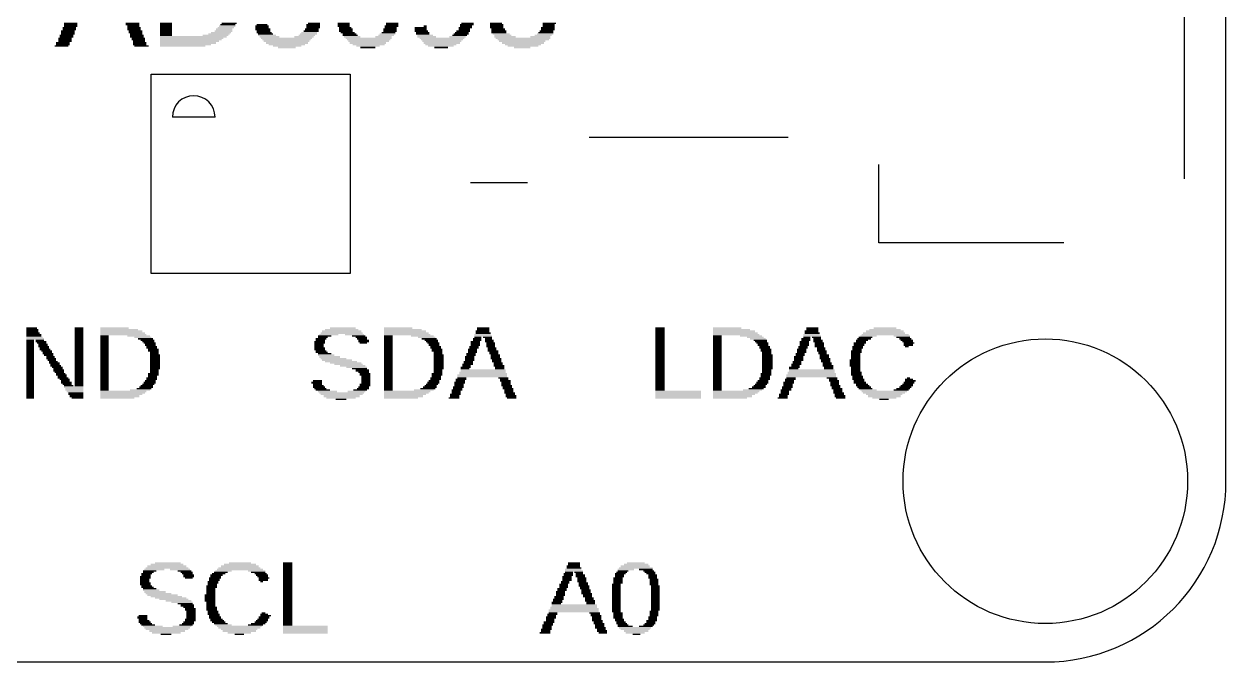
# Model space of a CAD drawing. Extents: x 0 to 25.4, y 0 to 17.8.
# Drawn here: x 8.5 to 25.4, y 0 to 8.96 of the extents above; entities that cross this region are included whole.
import ezdxf

# ---------------------------------------------------------------- set-up
doc = ezdxf.new("R2010")
doc.units = 0
for name, color, linetype in [('170', 40, 'CONTINUOUS'), ('20', 53, 'CONTINUOUS'), ('21', 53, 'CONTINUOUS')]:
    doc.layers.add(name, color=color, linetype=linetype)

# ---------------------------------------------------------------- blocks, each defined once
blk = doc.blocks.new('RECT')
blk.add_solid([(-0.5, -0.5), (0.5, -0.5), (-0.5, 0.5), (0.5, 0.5)])

msp = doc.modelspace()

# ---------------------------------------------------------------- linework, layer by layer
at = {"layer": '20'}
for p, q in [((25.4, 2.54), (25.4, 15.24)), ((2.54, 0), (22.86, 0))]:
    msp.add_line(p, q, dxfattribs=at)
msp.add_arc((22.86, 2.54), 2.54, 270, 0, dxfattribs=at)
at = {"layer": '21'}
for p, q in [((24.819, 6.79), (24.819, 10.99)), ((10.284, 5.458), (10.284, 8.258)), ((10.284, 8.258), (13.084, 8.258)), ((13.084, 8.258), (13.084, 5.458)), ((11.184, 7.658), (10.584, 7.658)), ((19.2435, 7.371), (16.4435, 7.371)), ((20.519, 5.89), (20.519, 6.99)), ((15.5765, 6.731), (14.7765, 6.731)), ((23.119, 5.89), (20.519, 5.89)), ((13.084, 5.458), (10.284, 5.458))]:
    msp.add_line(p, q, dxfattribs=at)
msp.add_circle((22.86, 2.54), 2, dxfattribs=at)
msp.add_arc((10.884, 7.658), 0.3, 0, 180, dxfattribs=at)

# ---------------------------------------------------------------- block references
at = {"layer": '170'}
for p, xscale, yscale in [((9.1545, 8.9745), 0.19, 0.02), ((9.1545, 8.9545), 0.19, 0.02), ((10.0245, 8.9745), 0.19, 0.02), ((10.0245, 8.9545), 0.19, 0.02), ((10.4945, 8.9745), 0.17, 0.02), ((10.4945, 8.9545), 0.17, 0.02), ((11.3645, 8.9545), 0.21, 0.02), ((11.3845, 8.9745), 0.21, 0.02), ((11.8445, 8.9545), 0.15, 0.02), ((12.5645, 8.9545), 0.19, 0.02), ((12.5745, 8.9745), 0.17, 0.02), ((12.9945, 8.9745), 0.17, 0.02), ((12.9945, 8.9545), 0.17, 0.02), ((13.6745, 8.9745), 0.17, 0.02), ((13.6745, 8.9545), 0.17, 0.02), ((14.7245, 8.9545), 0.19, 0.02), ((14.7345, 8.9745), 0.17, 0.02), ((15.1345, 8.9745), 0.17, 0.02), ((15.1445, 8.9545), 0.19, 0.02), ((15.8845, 8.9745), 0.19, 0.02), ((15.8745, 8.9545), 0.17, 0.02), ((9.0945, 8.8045), 0.19, 0.02), ((9.0945, 8.7845), 0.19, 0.02), ((9.1145, 8.8645), 0.19, 0.02), ((9.1145, 8.8445), 0.19, 0.02), ((9.1145, 8.8245), 0.19, 0.02), ((9.1345, 8.9145), 0.19, 0.02), ((9.1345, 8.8895), 0.19, 0.03), ((9.1545, 8.9345), 0.19, 0.02), ((10.0345, 8.9345), 0.17, 0.02), ((10.0445, 8.9145), 0.19, 0.02), ((10.0445, 8.8895), 0.19, 0.03), ((10.0645, 8.8645), 0.19, 0.02), ((10.0645, 8.8445), 0.19, 0.02), ((10.0745, 8.8245), 0.17, 0.02), ((10.0845, 8.8045), 0.19, 0.02), ((10.0845, 8.7845), 0.19, 0.02), ((10.4945, 8.9345), 0.17, 0.02), ((10.4945, 8.9145), 0.17, 0.02), ((10.4945, 8.8895), 0.17, 0.03), ((10.4945, 8.8645), 0.17, 0.02), ((10.4945, 8.8445), 0.17, 0.02), ((10.4945, 8.8245), 0.17, 0.02), ((10.4945, 8.8045), 0.17, 0.02), ((10.8795, 8.7845), 0.94, 0.02), ((11.1895, 8.8045), 0.36, 0.02), ((11.2395, 8.8245), 0.3, 0.02), ((11.2695, 8.8445), 0.28, 0.02), ((11.3045, 8.8645), 0.25, 0.02), ((11.3145, 8.8895), 0.23, 0.03), ((11.3345, 8.9145), 0.23, 0.02), ((11.3545, 8.9345), 0.23, 0.02), ((11.8445, 8.9345), 0.19, 0.02), ((11.8445, 8.9145), 0.19, 0.02), ((11.8545, 8.8895), 0.21, 0.03), ((11.8645, 8.8645), 0.19, 0.02), ((11.8745, 8.8445), 0.21, 0.02), ((11.8945, 8.8245), 0.21, 0.02), ((11.9145, 8.8045), 0.25, 0.02), ((11.9495, 8.7845), 0.28, 0.02), ((12.4345, 8.7845), 0.27, 0.02), ((12.4745, 8.8045), 0.23, 0.02), ((12.4995, 8.8245), 0.24, 0.02), ((12.5095, 8.8445), 0.22, 0.02), ((12.5345, 8.8645), 0.21, 0.02), ((12.5445, 8.8895), 0.19, 0.03), ((12.5645, 8.9345), 0.19, 0.02), ((12.5645, 8.9145), 0.19, 0.02), ((12.9945, 8.9345), 0.17, 0.02), ((13.0145, 8.9145), 0.17, 0.02), ((13.0245, 8.8895), 0.19, 0.03), ((13.0245, 8.8645), 0.19, 0.02), ((13.0495, 8.8445), 0.2, 0.02), ((13.0745, 8.8245), 0.19, 0.02), ((13.0845, 8.8045), 0.21, 0.02), ((13.1145, 8.7845), 0.23, 0.02), ((13.5545, 8.7845), 0.23, 0.02), ((13.5895, 8.8045), 0.22, 0.02), ((13.6095, 8.8245), 0.22, 0.02), ((13.6245, 8.8445), 0.19, 0.02), ((13.6445, 8.8895), 0.19, 0.03), ((13.6445, 8.8645), 0.19, 0.02), ((13.6645, 8.9345), 0.19, 0.02), ((13.6545, 8.9145), 0.17, 0.02), ((14.0745, 8.9145), 0.17, 0.02), ((14.0745, 8.8895), 0.17, 0.03), ((14.0845, 8.8645), 0.19, 0.02), ((14.1045, 8.8445), 0.19, 0.02), ((14.1045, 8.8245), 0.19, 0.02), ((14.1395, 8.8045), 0.22, 0.02), ((14.1595, 8.7845), 0.26, 0.02), ((14.1395, 8.9345), 0.04, 0.02), ((14.5945, 8.7845), 0.23, 0.02), ((14.6245, 8.8045), 0.21, 0.02), ((14.6445, 8.8245), 0.21, 0.02), ((14.6545, 8.8445), 0.19, 0.02), ((14.6745, 8.8645), 0.19, 0.02), ((14.7045, 8.9145), 0.19, 0.02), ((14.6895, 8.8895), 0.16, 0.03), ((14.7145, 8.9345), 0.17, 0.02), ((15.1445, 8.9345), 0.19, 0.02), ((15.1445, 8.9145), 0.19, 0.02), ((15.1645, 8.8895), 0.19, 0.03), ((15.1745, 8.8645), 0.21, 0.02), ((15.1745, 8.8445), 0.21, 0.02), ((15.2095, 8.8245), 0.24, 0.02), ((15.2295, 8.8045), 0.24, 0.02), ((15.2595, 8.7845), 0.3, 0.02), ((15.7595, 8.7845), 0.28, 0.02), ((15.7995, 8.8045), 0.24, 0.02), ((15.8245, 8.8245), 0.23, 0.02), ((15.8345, 8.8445), 0.21, 0.02), ((15.8445, 8.8645), 0.19, 0.02), ((15.8645, 8.9145), 0.19, 0.02), ((15.8645, 8.8895), 0.19, 0.03), ((15.8745, 8.9345), 0.17, 0.02), ((9.0245, 8.6545), 0.19, 0.02), ((9.0445, 8.6995), 0.19, 0.03), ((9.0445, 8.6745), 0.19, 0.02), ((9.0745, 8.7645), 0.19, 0.02), ((9.0745, 8.7445), 0.19, 0.02), ((9.0745, 8.7245), 0.19, 0.02), ((10.1045, 8.7645), 0.19, 0.02), ((10.1045, 8.7445), 0.19, 0.02), ((10.1145, 8.7245), 0.17, 0.02), ((10.1245, 8.6995), 0.19, 0.03), ((10.1245, 8.6745), 0.19, 0.02), ((10.1495, 8.6545), 0.2, 0.02), ((10.8545, 8.7645), 0.89, 0.02), ((10.8445, 8.7445), 0.87, 0.02), ((10.8245, 8.7245), 0.83, 0.02), ((10.8045, 8.6995), 0.79, 0.03), ((10.7695, 8.6745), 0.72, 0.02), ((10.7295, 8.6545), 0.64, 0.02), ((12.1895, 8.7645), 0.72, 0.02), ((12.1895, 8.7445), 0.68, 0.02), ((12.1895, 8.7245), 0.64, 0.02), ((12.1945, 8.6995), 0.59, 0.03), ((12.1945, 8.6745), 0.51, 0.02), ((12.1995, 8.6545), 0.4, 0.02), ((12.1945, 8.6345), 0.25, 0.02), ((13.3445, 8.7645), 0.65, 0.02), ((13.3445, 8.7445), 0.61, 0.02), ((13.3445, 8.7245), 0.57, 0.02), ((13.3345, 8.6995), 0.51, 0.03), ((13.3445, 8.6745), 0.45, 0.02), ((13.3345, 8.6545), 0.33, 0.02), ((13.3345, 8.6345), 0.21, 0.02), ((14.3745, 8.7645), 0.63, 0.02), ((14.3745, 8.7445), 0.59, 0.02), ((14.3745, 8.7245), 0.55, 0.02), ((14.3745, 8.6995), 0.51, 0.03), ((14.3595, 8.6745), 0.44, 0.02), ((14.3595, 8.6545), 0.36, 0.02), ((14.3645, 8.6345), 0.19, 0.02), ((15.5145, 8.7645), 0.77, 0.02), ((15.5195, 8.7445), 0.72, 0.02), ((15.5045, 8.7245), 0.65, 0.02), ((15.5145, 8.6995), 0.59, 0.03), ((15.5145, 8.6745), 0.51, 0.02), ((15.5145, 8.6545), 0.43, 0.02), ((15.5045, 8.6345), 0.23, 0.02), ((8.605, 4.691), 0.15, 0.02), ((8.615, 4.671), 0.17, 0.02), ((8.615, 4.646), 0.17, 0.03), ((8.625, 4.621), 0.19, 0.02), ((8.635, 4.601), 0.21, 0.02), ((8.635, 4.581), 0.21, 0.02), ((8.645, 4.561), 0.23, 0.02), ((9.27, 4.691), 0.12, 0.02), ((9.27, 4.671), 0.12, 0.02), ((9.27, 4.646), 0.12, 0.03), ((9.27, 4.621), 0.12, 0.02), ((9.27, 4.601), 0.12, 0.02), ((9.27, 4.581), 0.12, 0.02), ((9.27, 4.561), 0.12, 0.02), ((9.77, 4.691), 0.4, 0.02), ((9.835, 4.671), 0.53, 0.02), ((9.865, 4.646), 0.59, 0.03), ((9.885, 4.621), 0.63, 0.02), ((9.895, 4.601), 0.65, 0.02), ((9.63, 4.581), 0.12, 0.02), ((9.63, 4.561), 0.12, 0.02), ((10.11, 4.581), 0.32, 0.02), ((10.17, 4.561), 0.24, 0.02), ((12.725, 4.581), 0.19, 0.02), ((12.7, 4.561), 0.14, 0.02), ((12.785, 4.601), 0.27, 0.02), ((12.965, 4.621), 0.59, 0.02), ((12.965, 4.646), 0.55, 0.03), ((12.965, 4.671), 0.47, 0.02), ((12.98, 4.691), 0.36, 0.02), ((13.145, 4.601), 0.27, 0.02), ((13.205, 4.581), 0.19, 0.02), ((13.24, 4.561), 0.16, 0.02), ((13.76, 4.691), 0.4, 0.02), ((13.825, 4.671), 0.53, 0.02), ((13.855, 4.646), 0.59, 0.03), ((13.875, 4.621), 0.63, 0.02), ((13.885, 4.601), 0.65, 0.02), ((13.62, 4.581), 0.12, 0.02), ((13.62, 4.561), 0.12, 0.02), ((14.1, 4.581), 0.32, 0.02), ((14.16, 4.561), 0.24, 0.02), ((14.945, 4.601), 0.23, 0.02), ((14.955, 4.581), 0.25, 0.02), ((14.88, 4.561), 0.1, 0.02), ((14.945, 4.646), 0.19, 0.03), ((14.955, 4.621), 0.21, 0.02), ((14.955, 4.691), 0.17, 0.02), ((14.955, 4.671), 0.17, 0.02), ((15.015, 4.561), 0.13, 0.02), ((17.442, 4.691), 0.13, 0.02), ((17.442, 4.671), 0.13, 0.02), ((17.442, 4.646), 0.13, 0.03), ((17.442, 4.621), 0.13, 0.02), ((17.442, 4.601), 0.13, 0.02), ((17.442, 4.581), 0.13, 0.02), ((17.442, 4.561), 0.13, 0.02), ((18.387, 4.691), 0.4, 0.02), ((18.447, 4.671), 0.52, 0.02), ((18.482, 4.646), 0.59, 0.03), ((18.502, 4.621), 0.63, 0.02), ((18.512, 4.601), 0.65, 0.02), ((18.247, 4.581), 0.12, 0.02), ((18.247, 4.561), 0.12, 0.02), ((18.722, 4.581), 0.31, 0.02), ((18.782, 4.561), 0.23, 0.02), ((19.572, 4.601), 0.23, 0.02), ((19.582, 4.581), 0.25, 0.02), ((19.507, 4.561), 0.1, 0.02), ((19.572, 4.646), 0.19, 0.03), ((19.582, 4.621), 0.21, 0.02), ((19.582, 4.691), 0.17, 0.02), ((19.582, 4.671), 0.17, 0.02), ((19.642, 4.561), 0.13, 0.02), ((20.332, 4.561), 0.19, 0.02), ((20.372, 4.581), 0.23, 0.02), ((20.607, 4.601), 0.66, 0.02), ((20.592, 4.621), 0.59, 0.02), ((20.602, 4.646), 0.53, 0.03), ((20.607, 4.671), 0.44, 0.02), ((20.607, 4.691), 0.32, 0.02), ((20.842, 4.581), 0.23, 0.02), ((20.862, 4.561), 0.19, 0.02), ((8.655, 4.541), 0.25, 0.02), ((8.585, 4.521), 0.11, 0.02), ((8.585, 4.501), 0.11, 0.02), ((8.585, 4.481), 0.11, 0.02), ((8.585, 4.456), 0.11, 0.03), ((8.585, 4.431), 0.11, 0.02), ((8.585, 4.411), 0.11, 0.02), ((8.585, 4.391), 0.11, 0.02), ((8.72, 4.521), 0.12, 0.02), ((8.735, 4.501), 0.15, 0.02), ((8.745, 4.481), 0.13, 0.02), ((8.765, 4.456), 0.13, 0.03), ((8.775, 4.431), 0.15, 0.02), ((8.785, 4.411), 0.13, 0.02), ((8.795, 4.391), 0.15, 0.02), ((9.27, 4.541), 0.12, 0.02), ((9.27, 4.521), 0.12, 0.02), ((9.27, 4.501), 0.12, 0.02), ((9.27, 4.481), 0.12, 0.02), ((9.27, 4.456), 0.12, 0.03), ((9.27, 4.431), 0.12, 0.02), ((9.27, 4.411), 0.12, 0.02), ((9.27, 4.391), 0.12, 0.02), ((9.63, 4.541), 0.12, 0.02), ((9.63, 4.521), 0.12, 0.02), ((9.63, 4.501), 0.12, 0.02), ((9.63, 4.481), 0.12, 0.02), ((9.63, 4.456), 0.12, 0.03), ((9.63, 4.431), 0.12, 0.02), ((9.63, 4.411), 0.12, 0.02), ((9.63, 4.391), 0.12, 0.02), ((10.205, 4.541), 0.21, 0.02), ((10.235, 4.521), 0.19, 0.02), ((10.245, 4.501), 0.17, 0.02), ((10.265, 4.481), 0.17, 0.02), ((10.275, 4.456), 0.15, 0.03), ((10.295, 4.431), 0.15, 0.02), ((10.295, 4.411), 0.15, 0.02), ((10.315, 4.391), 0.15, 0.02), ((12.655, 4.501), 0.15, 0.02), ((12.655, 4.481), 0.15, 0.02), ((12.645, 4.456), 0.13, 0.03), ((12.645, 4.431), 0.13, 0.02), ((12.655, 4.411), 0.15, 0.02), ((12.655, 4.391), 0.15, 0.02), ((12.675, 4.541), 0.15, 0.02), ((12.665, 4.521), 0.13, 0.02), ((13.25, 4.541), 0.14, 0.02), ((13.275, 4.521), 0.15, 0.02), ((13.275, 4.501), 0.15, 0.02), ((13.27, 4.481), 0.1, 0.02), ((13.62, 4.541), 0.12, 0.02), ((13.62, 4.521), 0.12, 0.02), ((13.62, 4.501), 0.12, 0.02), ((13.62, 4.481), 0.12, 0.02), ((13.62, 4.456), 0.12, 0.03), ((13.62, 4.431), 0.12, 0.02), ((13.62, 4.411), 0.12, 0.02), ((13.62, 4.391), 0.12, 0.02), ((14.195, 4.541), 0.21, 0.02), ((14.225, 4.521), 0.19, 0.02), ((14.235, 4.501), 0.17, 0.02), ((14.255, 4.481), 0.17, 0.02), ((14.265, 4.456), 0.15, 0.03), ((14.285, 4.431), 0.15, 0.02), ((14.285, 4.411), 0.15, 0.02), ((14.305, 4.391), 0.15, 0.02), ((14.805, 4.391), 0.13, 0.02), ((14.825, 4.431), 0.13, 0.02), ((14.825, 4.411), 0.13, 0.02), ((14.845, 4.501), 0.13, 0.02), ((14.845, 4.481), 0.13, 0.02), ((14.845, 4.456), 0.13, 0.03), ((14.87, 4.541), 0.12, 0.02), ((14.87, 4.521), 0.12, 0.02), ((15.03, 4.541), 0.1, 0.02), ((15.04, 4.521), 0.12, 0.02), ((15.04, 4.501), 0.12, 0.02), ((15.06, 4.481), 0.12, 0.02), ((15.06, 4.456), 0.12, 0.03), ((15.06, 4.431), 0.12, 0.02), ((15.08, 4.411), 0.12, 0.02), ((15.08, 4.391), 0.12, 0.02), ((17.442, 4.541), 0.13, 0.02), ((17.442, 4.521), 0.13, 0.02), ((17.442, 4.501), 0.13, 0.02), ((17.442, 4.481), 0.13, 0.02), ((17.442, 4.456), 0.13, 0.03), ((17.442, 4.431), 0.13, 0.02), ((17.442, 4.411), 0.13, 0.02), ((17.442, 4.391), 0.13, 0.02), ((18.247, 4.541), 0.12, 0.02), ((18.247, 4.521), 0.12, 0.02), ((18.247, 4.501), 0.12, 0.02), ((18.247, 4.481), 0.12, 0.02), ((18.247, 4.456), 0.12, 0.03), ((18.247, 4.431), 0.12, 0.02), ((18.247, 4.411), 0.12, 0.02), ((18.247, 4.391), 0.12, 0.02), ((18.817, 4.541), 0.22, 0.02), ((18.852, 4.521), 0.19, 0.02), ((18.862, 4.501), 0.17, 0.02), ((18.882, 4.481), 0.17, 0.02), ((18.892, 4.456), 0.15, 0.03), ((18.912, 4.431), 0.15, 0.02), ((18.912, 4.411), 0.15, 0.02), ((18.932, 4.391), 0.15, 0.02), ((19.432, 4.391), 0.13, 0.02), ((19.452, 4.431), 0.13, 0.02), ((19.452, 4.411), 0.13, 0.02), ((19.472, 4.501), 0.13, 0.02), ((19.472, 4.481), 0.13, 0.02), ((19.472, 4.456), 0.13, 0.03), ((19.492, 4.541), 0.13, 0.02), ((19.492, 4.521), 0.13, 0.02), ((19.652, 4.541), 0.11, 0.02), ((19.662, 4.521), 0.13, 0.02), ((19.662, 4.501), 0.13, 0.02), ((19.682, 4.481), 0.13, 0.02), ((19.682, 4.456), 0.13, 0.03), ((19.682, 4.431), 0.13, 0.02), ((19.707, 4.411), 0.12, 0.02), ((19.707, 4.391), 0.12, 0.02), ((20.222, 4.431), 0.15, 0.02), ((20.222, 4.411), 0.15, 0.02), ((20.212, 4.391), 0.13, 0.02), ((20.252, 4.481), 0.17, 0.02), ((20.242, 4.456), 0.15, 0.03), ((20.282, 4.521), 0.17, 0.02), ((20.267, 4.501), 0.14, 0.02), ((20.312, 4.541), 0.19, 0.02), ((20.892, 4.541), 0.17, 0.02), ((20.912, 4.521), 0.17, 0.02), ((20.922, 4.501), 0.15, 0.02), ((20.942, 4.481), 0.15, 0.02), ((20.932, 4.456), 0.13, 0.03), ((20.912, 4.431), 0.05, 0.02), ((8.585, 4.371), 0.11, 0.02), ((8.585, 4.351), 0.11, 0.02), ((8.585, 4.331), 0.11, 0.02), ((8.585, 4.311), 0.11, 0.02), ((8.585, 4.286), 0.11, 0.03), ((8.585, 4.261), 0.11, 0.02), ((8.585, 4.241), 0.11, 0.02), ((8.585, 4.221), 0.11, 0.02), ((8.815, 4.371), 0.15, 0.02), ((8.825, 4.351), 0.13, 0.02), ((8.835, 4.331), 0.15, 0.02), ((8.845, 4.311), 0.13, 0.02), ((8.87, 4.286), 0.12, 0.03), ((8.88, 4.261), 0.14, 0.02), ((8.89, 4.241), 0.12, 0.02), ((8.91, 4.221), 0.12, 0.02), ((9.27, 4.371), 0.12, 0.02), ((9.27, 4.351), 0.12, 0.02), ((9.27, 4.331), 0.12, 0.02), ((9.27, 4.311), 0.12, 0.02), ((9.27, 4.286), 0.12, 0.03), ((9.27, 4.261), 0.12, 0.02), ((9.27, 4.241), 0.12, 0.02), ((9.27, 4.221), 0.12, 0.02), ((9.63, 4.371), 0.12, 0.02), ((9.63, 4.351), 0.12, 0.02), ((9.63, 4.331), 0.12, 0.02), ((9.63, 4.311), 0.12, 0.02), ((9.63, 4.286), 0.12, 0.03), ((9.63, 4.261), 0.12, 0.02), ((9.63, 4.241), 0.12, 0.02), ((9.63, 4.221), 0.12, 0.02), ((10.315, 4.371), 0.15, 0.02), ((10.33, 4.351), 0.12, 0.02), ((10.33, 4.331), 0.12, 0.02), ((10.34, 4.311), 0.14, 0.02), ((10.34, 4.286), 0.14, 0.03), ((10.34, 4.261), 0.14, 0.02), ((10.34, 4.241), 0.14, 0.02), ((10.34, 4.221), 0.14, 0.02), ((12.675, 4.371), 0.15, 0.02), ((12.685, 4.351), 0.17, 0.02), ((12.725, 4.331), 0.19, 0.02), ((12.745, 4.311), 0.23, 0.02), ((12.795, 4.286), 0.29, 0.03), ((12.85, 4.261), 0.36, 0.02), ((12.9, 4.241), 0.42, 0.02), ((12.955, 4.221), 0.45, 0.02), ((13.62, 4.371), 0.12, 0.02), ((13.62, 4.351), 0.12, 0.02), ((13.62, 4.331), 0.12, 0.02), ((13.62, 4.311), 0.12, 0.02), ((13.62, 4.286), 0.12, 0.03), ((13.62, 4.261), 0.12, 0.02), ((13.62, 4.241), 0.12, 0.02), ((13.62, 4.221), 0.12, 0.02), ((14.305, 4.371), 0.15, 0.02), ((14.32, 4.351), 0.12, 0.02), ((14.32, 4.331), 0.12, 0.02), ((14.33, 4.311), 0.14, 0.02), ((14.33, 4.286), 0.14, 0.03), ((14.33, 4.261), 0.14, 0.02), ((14.33, 4.241), 0.14, 0.02), ((14.33, 4.221), 0.14, 0.02), ((14.745, 4.221), 0.13, 0.02), ((14.765, 4.286), 0.13, 0.03), ((14.765, 4.261), 0.13, 0.02), ((14.765, 4.241), 0.13, 0.02), ((14.785, 4.331), 0.13, 0.02), ((14.785, 4.311), 0.13, 0.02), ((14.805, 4.371), 0.13, 0.02), ((14.805, 4.351), 0.13, 0.02), ((15.095, 4.371), 0.15, 0.02), ((15.105, 4.351), 0.13, 0.02), ((15.105, 4.331), 0.13, 0.02), ((15.125, 4.311), 0.13, 0.02), ((15.125, 4.286), 0.13, 0.03), ((15.135, 4.261), 0.15, 0.02), ((15.145, 4.241), 0.13, 0.02), ((15.145, 4.221), 0.13, 0.02), ((17.442, 4.371), 0.13, 0.02), ((17.442, 4.351), 0.13, 0.02), ((17.442, 4.331), 0.13, 0.02), ((17.442, 4.311), 0.13, 0.02), ((17.442, 4.286), 0.13, 0.03), ((17.442, 4.261), 0.13, 0.02), ((17.442, 4.241), 0.13, 0.02), ((17.442, 4.221), 0.13, 0.02), ((18.247, 4.371), 0.12, 0.02), ((18.247, 4.351), 0.12, 0.02), ((18.247, 4.331), 0.12, 0.02), ((18.247, 4.311), 0.12, 0.02), ((18.247, 4.286), 0.12, 0.03), ((18.247, 4.261), 0.12, 0.02), ((18.247, 4.241), 0.12, 0.02), ((18.247, 4.221), 0.12, 0.02), ((18.932, 4.371), 0.15, 0.02), ((18.942, 4.351), 0.13, 0.02), ((18.942, 4.331), 0.13, 0.02), ((18.952, 4.311), 0.15, 0.02), ((18.952, 4.286), 0.15, 0.03), ((18.952, 4.261), 0.15, 0.02), ((18.952, 4.241), 0.15, 0.02), ((18.952, 4.221), 0.15, 0.02), ((19.367, 4.221), 0.12, 0.02), ((19.392, 4.286), 0.13, 0.03), ((19.392, 4.261), 0.13, 0.02), ((19.392, 4.241), 0.13, 0.02), ((19.412, 4.331), 0.13, 0.02), ((19.412, 4.311), 0.13, 0.02), ((19.432, 4.371), 0.13, 0.02), ((19.432, 4.351), 0.13, 0.02), ((19.717, 4.371), 0.14, 0.02), ((19.727, 4.351), 0.12, 0.02), ((19.727, 4.331), 0.12, 0.02), ((19.752, 4.311), 0.13, 0.02), ((19.752, 4.286), 0.13, 0.03), ((19.762, 4.261), 0.15, 0.02), ((19.772, 4.241), 0.13, 0.02), ((19.772, 4.221), 0.13, 0.02), ((20.182, 4.241), 0.15, 0.02), ((20.182, 4.221), 0.15, 0.02), ((20.202, 4.371), 0.15, 0.02), ((20.202, 4.351), 0.15, 0.02), ((20.192, 4.331), 0.13, 0.02), ((20.192, 4.311), 0.13, 0.02), ((20.192, 4.286), 0.13, 0.03), ((20.192, 4.261), 0.13, 0.02), ((8.585, 4.201), 0.11, 0.02), ((8.585, 4.181), 0.11, 0.02), ((8.585, 4.161), 0.11, 0.02), ((8.585, 4.141), 0.11, 0.02), ((8.585, 4.121), 0.11, 0.02), ((8.585, 4.096), 0.11, 0.03), ((8.585, 4.071), 0.11, 0.02), ((8.585, 4.051), 0.11, 0.02), ((8.925, 4.201), 0.15, 0.02), ((8.935, 4.181), 0.13, 0.02), ((8.945, 4.161), 0.15, 0.02), ((8.965, 4.141), 0.15, 0.02), ((8.975, 4.121), 0.13, 0.02), ((8.985, 4.096), 0.15, 0.03), ((8.995, 4.071), 0.13, 0.02), ((9.015, 4.051), 0.13, 0.02), ((9.27, 4.201), 0.12, 0.02), ((9.27, 4.181), 0.12, 0.02), ((9.27, 4.161), 0.12, 0.02), ((9.27, 4.141), 0.12, 0.02), ((9.27, 4.121), 0.12, 0.02), ((9.27, 4.096), 0.12, 0.03), ((9.27, 4.071), 0.12, 0.02), ((9.27, 4.051), 0.12, 0.02), ((9.63, 4.201), 0.12, 0.02), ((9.63, 4.181), 0.12, 0.02), ((9.63, 4.161), 0.12, 0.02), ((9.63, 4.141), 0.12, 0.02), ((9.63, 4.121), 0.12, 0.02), ((9.63, 4.096), 0.12, 0.03), ((9.63, 4.071), 0.12, 0.02), ((9.63, 4.051), 0.12, 0.02), ((10.315, 4.051), 0.15, 0.02), ((10.34, 4.201), 0.14, 0.02), ((10.34, 4.181), 0.14, 0.02), ((10.34, 4.161), 0.14, 0.02), ((10.34, 4.141), 0.14, 0.02), ((10.34, 4.121), 0.14, 0.02), ((10.33, 4.096), 0.12, 0.03), ((10.33, 4.071), 0.12, 0.02), ((13.02, 4.201), 0.44, 0.02), ((13.06, 4.181), 0.4, 0.02), ((13.12, 4.161), 0.36, 0.02), ((13.175, 4.141), 0.29, 0.02), ((13.215, 4.121), 0.21, 0.02), ((13.255, 4.096), 0.19, 0.03), ((13.275, 4.071), 0.15, 0.02), ((13.295, 4.051), 0.15, 0.02), ((13.62, 4.201), 0.12, 0.02), ((13.62, 4.181), 0.12, 0.02), ((13.62, 4.161), 0.12, 0.02), ((13.62, 4.141), 0.12, 0.02), ((13.62, 4.121), 0.12, 0.02), ((13.62, 4.096), 0.12, 0.03), ((13.62, 4.071), 0.12, 0.02), ((13.62, 4.051), 0.12, 0.02), ((14.305, 4.051), 0.15, 0.02), ((14.33, 4.201), 0.14, 0.02), ((14.33, 4.181), 0.14, 0.02), ((14.33, 4.161), 0.14, 0.02), ((14.33, 4.141), 0.14, 0.02), ((14.33, 4.121), 0.14, 0.02), ((14.32, 4.096), 0.12, 0.03), ((14.32, 4.071), 0.12, 0.02), ((14.945, 4.071), 0.65, 0.02), ((14.955, 4.051), 0.67, 0.02), ((14.71, 4.141), 0.14, 0.02), ((14.7, 4.121), 0.12, 0.02), ((14.955, 4.096), 0.63, 0.03), ((14.735, 4.181), 0.15, 0.02), ((14.72, 4.161), 0.12, 0.02), ((14.745, 4.201), 0.13, 0.02), ((15.165, 4.201), 0.13, 0.02), ((15.165, 4.181), 0.13, 0.02), ((15.175, 4.161), 0.15, 0.02), ((15.185, 4.141), 0.13, 0.02), ((15.185, 4.121), 0.13, 0.02), ((17.442, 4.201), 0.13, 0.02), ((17.442, 4.181), 0.13, 0.02), ((17.442, 4.161), 0.13, 0.02), ((17.442, 4.141), 0.13, 0.02), ((17.442, 4.121), 0.13, 0.02), ((17.442, 4.096), 0.13, 0.03), ((17.442, 4.071), 0.13, 0.02), ((17.442, 4.051), 0.13, 0.02), ((18.247, 4.201), 0.12, 0.02), ((18.247, 4.181), 0.12, 0.02), ((18.247, 4.161), 0.12, 0.02), ((18.247, 4.141), 0.12, 0.02), ((18.247, 4.121), 0.12, 0.02), ((18.247, 4.096), 0.12, 0.03), ((18.247, 4.071), 0.12, 0.02), ((18.247, 4.051), 0.12, 0.02), ((18.932, 4.051), 0.15, 0.02), ((18.952, 4.201), 0.15, 0.02), ((18.952, 4.181), 0.15, 0.02), ((18.952, 4.161), 0.15, 0.02), ((18.952, 4.141), 0.15, 0.02), ((18.952, 4.121), 0.15, 0.02), ((18.942, 4.096), 0.13, 0.03), ((18.942, 4.071), 0.13, 0.02), ((19.567, 4.071), 0.66, 0.02), ((19.577, 4.051), 0.68, 0.02), ((19.332, 4.141), 0.15, 0.02), ((19.322, 4.121), 0.13, 0.02), ((19.577, 4.096), 0.64, 0.03), ((19.357, 4.181), 0.14, 0.02), ((19.347, 4.161), 0.12, 0.02), ((19.367, 4.201), 0.12, 0.02), ((19.792, 4.201), 0.13, 0.02), ((19.792, 4.181), 0.13, 0.02), ((19.802, 4.161), 0.15, 0.02), ((19.812, 4.141), 0.13, 0.02), ((19.812, 4.121), 0.13, 0.02), ((20.182, 4.201), 0.15, 0.02), ((20.182, 4.181), 0.15, 0.02), ((20.182, 4.161), 0.15, 0.02), ((20.192, 4.141), 0.13, 0.02), ((20.192, 4.121), 0.13, 0.02), ((20.192, 4.096), 0.13, 0.03), ((20.202, 4.071), 0.15, 0.02), ((20.202, 4.051), 0.15, 0.02), ((8.585, 4.031), 0.11, 0.02), ((8.585, 4.011), 0.11, 0.02), ((8.585, 3.991), 0.11, 0.02), ((8.585, 3.971), 0.11, 0.02), ((8.585, 3.951), 0.11, 0.02), ((8.585, 3.926), 0.11, 0.03), ((8.585, 3.901), 0.11, 0.02), ((8.585, 3.881), 0.11, 0.02), ((9.025, 4.031), 0.15, 0.02), ((9.035, 4.011), 0.13, 0.02), ((9.045, 3.991), 0.15, 0.02), ((9.07, 3.971), 0.14, 0.02), ((9.08, 3.951), 0.12, 0.02), ((9.095, 3.926), 0.15, 0.03), ((9.105, 3.901), 0.13, 0.02), ((9.125, 3.881), 0.13, 0.02), ((9.27, 4.031), 0.12, 0.02), ((9.27, 4.011), 0.12, 0.02), ((9.27, 3.991), 0.12, 0.02), ((9.27, 3.971), 0.12, 0.02), ((9.27, 3.951), 0.12, 0.02), ((9.27, 3.926), 0.12, 0.03), ((9.27, 3.901), 0.12, 0.02), ((9.27, 3.881), 0.12, 0.02), ((9.63, 4.031), 0.12, 0.02), ((9.63, 4.011), 0.12, 0.02), ((9.63, 3.991), 0.12, 0.02), ((9.63, 3.971), 0.12, 0.02), ((9.63, 3.951), 0.12, 0.02), ((9.63, 3.926), 0.12, 0.03), ((9.63, 3.901), 0.12, 0.02), ((9.63, 3.881), 0.12, 0.02), ((10.225, 3.881), 0.17, 0.02), ((10.245, 3.901), 0.17, 0.02), ((10.265, 3.926), 0.17, 0.03), ((10.275, 3.951), 0.15, 0.02), ((10.295, 3.991), 0.15, 0.02), ((10.295, 3.971), 0.15, 0.02), ((10.315, 4.031), 0.15, 0.02), ((10.305, 4.011), 0.13, 0.02), ((12.615, 3.926), 0.15, 0.03), ((12.625, 3.951), 0.13, 0.02), ((12.625, 3.901), 0.13, 0.02), ((12.635, 3.881), 0.15, 0.02), ((13.295, 4.031), 0.15, 0.02), ((13.295, 3.901), 0.15, 0.02), ((13.295, 3.881), 0.15, 0.02), ((13.305, 4.011), 0.13, 0.02), ((13.305, 3.991), 0.13, 0.02), ((13.305, 3.971), 0.13, 0.02), ((13.305, 3.951), 0.13, 0.02), ((13.305, 3.926), 0.13, 0.03), ((13.62, 4.031), 0.12, 0.02), ((13.62, 4.011), 0.12, 0.02), ((13.62, 3.991), 0.12, 0.02), ((13.62, 3.971), 0.12, 0.02), ((13.62, 3.951), 0.12, 0.02), ((13.62, 3.926), 0.12, 0.03), ((13.62, 3.901), 0.12, 0.02), ((13.62, 3.881), 0.12, 0.02), ((14.215, 3.881), 0.17, 0.02), ((14.235, 3.901), 0.17, 0.02), ((14.255, 3.926), 0.17, 0.03), ((14.265, 3.951), 0.15, 0.02), ((14.285, 3.991), 0.15, 0.02), ((14.285, 3.971), 0.15, 0.02), ((14.305, 4.031), 0.15, 0.02), ((14.295, 4.011), 0.13, 0.02), ((14.625, 3.926), 0.15, 0.03), ((14.615, 3.901), 0.13, 0.02), ((14.615, 3.881), 0.13, 0.02), ((14.645, 3.971), 0.15, 0.02), ((14.635, 3.951), 0.13, 0.02), ((14.94, 4.031), 0.7, 0.02), ((14.94, 4.011), 0.7, 0.02), ((14.655, 3.991), 0.13, 0.02), ((15.24, 3.991), 0.14, 0.02), ((15.25, 3.971), 0.12, 0.02), ((15.265, 3.951), 0.15, 0.02), ((15.275, 3.926), 0.13, 0.03), ((15.275, 3.901), 0.13, 0.02), ((15.285, 3.881), 0.15, 0.02), ((17.442, 4.031), 0.13, 0.02), ((17.442, 4.011), 0.13, 0.02), ((17.442, 3.991), 0.13, 0.02), ((17.442, 3.971), 0.13, 0.02), ((17.442, 3.951), 0.13, 0.02), ((17.442, 3.926), 0.13, 0.03), ((17.442, 3.901), 0.13, 0.02), ((17.442, 3.881), 0.13, 0.02), ((18.247, 4.031), 0.12, 0.02), ((18.247, 4.011), 0.12, 0.02), ((18.247, 3.991), 0.12, 0.02), ((18.247, 3.971), 0.12, 0.02), ((18.247, 3.951), 0.12, 0.02), ((18.247, 3.926), 0.12, 0.03), ((18.247, 3.901), 0.12, 0.02), ((18.247, 3.881), 0.12, 0.02), ((18.842, 3.881), 0.17, 0.02), ((18.862, 3.901), 0.17, 0.02), ((18.882, 3.926), 0.17, 0.03), ((18.892, 3.951), 0.15, 0.02), ((18.912, 3.991), 0.15, 0.02), ((18.912, 3.971), 0.15, 0.02), ((18.932, 4.031), 0.15, 0.02), ((18.922, 4.011), 0.13, 0.02), ((19.252, 3.926), 0.15, 0.03), ((19.242, 3.901), 0.13, 0.02), ((19.242, 3.881), 0.13, 0.02), ((19.272, 3.971), 0.15, 0.02), ((19.262, 3.951), 0.13, 0.02), ((19.567, 4.031), 0.7, 0.02), ((19.567, 4.011), 0.7, 0.02), ((19.282, 3.991), 0.13, 0.02), ((19.862, 3.991), 0.15, 0.02), ((19.877, 3.971), 0.12, 0.02), ((19.887, 3.951), 0.14, 0.02), ((19.897, 3.926), 0.12, 0.03), ((19.897, 3.901), 0.12, 0.02), ((19.907, 3.881), 0.14, 0.02), ((20.202, 4.031), 0.15, 0.02), ((20.222, 4.011), 0.15, 0.02), ((20.222, 3.991), 0.15, 0.02), ((20.232, 3.971), 0.17, 0.02), ((20.242, 3.951), 0.15, 0.02), ((20.252, 3.926), 0.17, 0.03), ((20.282, 3.901), 0.17, 0.02), ((20.292, 3.881), 0.19, 0.02), ((20.912, 3.881), 0.17, 0.02), ((20.922, 3.901), 0.15, 0.02), ((20.942, 3.926), 0.15, 0.03), ((20.942, 3.971), 0.11, 0.02), ((20.962, 3.951), 0.15, 0.02), ((20.937, 3.991), 0.04, 0.02), ((8.585, 3.861), 0.11, 0.02), ((8.585, 3.841), 0.11, 0.02), ((8.585, 3.821), 0.11, 0.02), ((8.585, 3.801), 0.11, 0.02), ((8.585, 3.781), 0.11, 0.02), ((8.585, 3.761), 0.11, 0.02), ((8.585, 3.736), 0.11, 0.03), ((8.585, 3.711), 0.11, 0.02), ((9.195, 3.861), 0.27, 0.02), ((9.205, 3.841), 0.25, 0.02), ((9.205, 3.821), 0.25, 0.02), ((9.215, 3.801), 0.23, 0.02), ((9.225, 3.781), 0.21, 0.02), ((9.225, 3.761), 0.21, 0.02), ((9.235, 3.736), 0.19, 0.03), ((9.25, 3.711), 0.16, 0.02), ((9.63, 3.861), 0.12, 0.02), ((9.63, 3.841), 0.12, 0.02), ((9.63, 3.821), 0.12, 0.02), ((9.895, 3.801), 0.65, 0.02), ((9.885, 3.781), 0.63, 0.02), ((9.865, 3.761), 0.59, 0.02), ((9.845, 3.736), 0.55, 0.03), ((9.81, 3.711), 0.48, 0.02), ((10.13, 3.821), 0.28, 0.02), ((10.185, 3.841), 0.21, 0.02), ((10.215, 3.861), 0.19, 0.02), ((12.645, 3.861), 0.17, 0.02), ((12.665, 3.841), 0.17, 0.02), ((12.7, 3.821), 0.2, 0.02), ((12.765, 3.801), 0.27, 0.02), ((12.965, 3.781), 0.63, 0.02), ((12.965, 3.761), 0.59, 0.02), ((12.965, 3.736), 0.51, 0.03), ((12.955, 3.711), 0.41, 0.02), ((13.175, 3.801), 0.25, 0.02), ((13.225, 3.821), 0.19, 0.02), ((13.265, 3.841), 0.17, 0.02), ((13.275, 3.861), 0.15, 0.02), ((13.62, 3.861), 0.12, 0.02), ((13.62, 3.841), 0.12, 0.02), ((13.62, 3.821), 0.12, 0.02), ((13.885, 3.801), 0.65, 0.02), ((13.875, 3.781), 0.63, 0.02), ((13.855, 3.761), 0.59, 0.02), ((13.835, 3.736), 0.55, 0.03), ((13.8, 3.711), 0.48, 0.02), ((14.12, 3.821), 0.28, 0.02), ((14.175, 3.841), 0.21, 0.02), ((14.205, 3.861), 0.19, 0.02), ((14.545, 3.711), 0.15, 0.02), ((14.565, 3.761), 0.15, 0.02), ((14.555, 3.736), 0.13, 0.03), ((14.585, 3.821), 0.15, 0.02), ((14.575, 3.801), 0.13, 0.02), ((14.575, 3.781), 0.13, 0.02), ((14.605, 3.861), 0.15, 0.02), ((14.595, 3.841), 0.13, 0.02), ((15.295, 3.861), 0.13, 0.02), ((15.305, 3.841), 0.15, 0.02), ((15.315, 3.821), 0.13, 0.02), ((15.315, 3.801), 0.13, 0.02), ((15.325, 3.781), 0.15, 0.02), ((15.335, 3.761), 0.13, 0.02), ((15.345, 3.736), 0.15, 0.03), ((15.355, 3.711), 0.13, 0.02), ((17.442, 3.861), 0.13, 0.02), ((17.442, 3.841), 0.13, 0.02), ((17.442, 3.821), 0.13, 0.02), ((17.697, 3.801), 0.64, 0.02), ((17.697, 3.781), 0.64, 0.02), ((17.697, 3.761), 0.64, 0.02), ((17.697, 3.736), 0.64, 0.03), ((17.697, 3.711), 0.64, 0.02), ((18.247, 3.861), 0.12, 0.02), ((18.247, 3.841), 0.12, 0.02), ((18.247, 3.821), 0.12, 0.02), ((18.512, 3.801), 0.65, 0.02), ((18.502, 3.781), 0.63, 0.02), ((18.482, 3.761), 0.59, 0.02), ((18.462, 3.736), 0.55, 0.03), ((18.427, 3.711), 0.48, 0.02), ((18.742, 3.821), 0.27, 0.02), ((18.792, 3.841), 0.21, 0.02), ((18.832, 3.861), 0.19, 0.02), ((19.167, 3.711), 0.14, 0.02), ((19.187, 3.761), 0.14, 0.02), ((19.177, 3.736), 0.12, 0.03), ((19.212, 3.821), 0.15, 0.02), ((19.197, 3.801), 0.12, 0.02), ((19.197, 3.781), 0.12, 0.02), ((19.232, 3.861), 0.15, 0.02), ((19.222, 3.841), 0.13, 0.02), ((19.917, 3.861), 0.12, 0.02), ((19.932, 3.841), 0.15, 0.02), ((19.942, 3.821), 0.13, 0.02), ((19.942, 3.801), 0.13, 0.02), ((19.952, 3.781), 0.15, 0.02), ((19.962, 3.761), 0.13, 0.02), ((19.972, 3.736), 0.15, 0.03), ((19.982, 3.711), 0.13, 0.02), ((20.312, 3.861), 0.19, 0.02), ((20.332, 3.841), 0.19, 0.02), ((20.372, 3.821), 0.23, 0.02), ((20.597, 3.801), 0.64, 0.02), ((20.592, 3.781), 0.59, 0.02), ((20.592, 3.761), 0.51, 0.02), ((20.597, 3.736), 0.46, 0.03), ((20.597, 3.711), 0.34, 0.02), ((20.832, 3.821), 0.21, 0.02), ((20.862, 3.841), 0.19, 0.02), ((20.892, 3.861), 0.17, 0.02), ((12.955, 3.691), 0.15, 0.02), ((20.592, 3.691), 0.13, 0.02), ((10.505, 1.344), 0.55, 0.03), ((10.51, 1.369), 0.46, 0.02), ((10.52, 1.389), 0.36, 0.02), ((11.535, 1.344), 0.53, 0.03), ((11.535, 1.369), 0.45, 0.02), ((11.535, 1.389), 0.31, 0.02), ((12.205, 1.389), 0.13, 0.02), ((12.205, 1.369), 0.13, 0.02), ((12.205, 1.344), 0.13, 0.03), ((16.222, 1.344), 0.19, 0.03), ((16.232, 1.389), 0.17, 0.02), ((16.232, 1.369), 0.17, 0.02), ((17.092, 1.344), 0.41, 0.03), ((17.107, 1.369), 0.34, 0.02), ((17.102, 1.389), 0.25, 0.02), ((10.205, 1.199), 0.15, 0.02), ((10.205, 1.179), 0.15, 0.02), ((10.225, 1.239), 0.15, 0.02), ((10.215, 1.219), 0.13, 0.02), ((10.265, 1.279), 0.19, 0.02), ((10.245, 1.259), 0.15, 0.02), ((10.33, 1.299), 0.28, 0.02), ((10.51, 1.319), 0.6, 0.02), ((10.69, 1.299), 0.28, 0.02), ((10.755, 1.279), 0.19, 0.02), ((10.785, 1.259), 0.17, 0.02), ((10.795, 1.239), 0.15, 0.02), ((10.815, 1.219), 0.15, 0.02), ((10.815, 1.199), 0.15, 0.02), ((10.815, 1.179), 0.11, 0.02), ((11.185, 1.179), 0.17, 0.02), ((11.205, 1.219), 0.17, 0.02), ((11.195, 1.199), 0.15, 0.02), ((11.235, 1.239), 0.19, 0.02), ((11.265, 1.259), 0.19, 0.02), ((11.305, 1.279), 0.23, 0.02), ((11.535, 1.299), 0.65, 0.02), ((11.525, 1.319), 0.59, 0.02), ((11.77, 1.279), 0.24, 0.02), ((11.79, 1.259), 0.2, 0.02), ((11.825, 1.239), 0.17, 0.02), ((11.845, 1.219), 0.17, 0.02), ((11.855, 1.199), 0.15, 0.02), ((11.875, 1.179), 0.15, 0.02), ((12.205, 1.319), 0.13, 0.02), ((12.205, 1.299), 0.13, 0.02), ((12.205, 1.279), 0.13, 0.02), ((12.205, 1.259), 0.13, 0.02), ((12.205, 1.239), 0.13, 0.02), ((12.205, 1.219), 0.13, 0.02), ((12.205, 1.199), 0.13, 0.02), ((12.205, 1.179), 0.13, 0.02), ((16.132, 1.199), 0.13, 0.02), ((16.132, 1.179), 0.13, 0.02), ((16.152, 1.239), 0.13, 0.02), ((16.152, 1.219), 0.13, 0.02), ((16.222, 1.299), 0.23, 0.02), ((16.232, 1.279), 0.25, 0.02), ((16.162, 1.259), 0.11, 0.02), ((16.232, 1.319), 0.21, 0.02), ((16.297, 1.259), 0.12, 0.02), ((16.307, 1.239), 0.1, 0.02), ((16.322, 1.219), 0.13, 0.02), ((16.322, 1.199), 0.13, 0.02), ((16.342, 1.179), 0.13, 0.02), ((16.852, 1.179), 0.13, 0.02), ((16.882, 1.239), 0.15, 0.02), ((16.872, 1.219), 0.13, 0.02), ((16.872, 1.199), 0.13, 0.02), ((16.902, 1.259), 0.15, 0.02), ((16.962, 1.299), 0.23, 0.02), ((16.922, 1.279), 0.15, 0.02), ((17.102, 1.319), 0.47, 0.02), ((17.242, 1.299), 0.19, 0.02), ((17.282, 1.279), 0.15, 0.02), ((17.302, 1.259), 0.15, 0.02), ((17.312, 1.239), 0.13, 0.02), ((17.337, 1.219), 0.12, 0.02), ((17.337, 1.199), 0.12, 0.02), ((17.337, 1.179), 0.12, 0.02), ((10.195, 1.154), 0.13, 0.03), ((10.195, 1.129), 0.13, 0.02), ((10.205, 1.109), 0.15, 0.02), ((10.205, 1.089), 0.15, 0.02), ((10.225, 1.069), 0.15, 0.02), ((10.235, 1.049), 0.17, 0.02), ((10.265, 1.029), 0.19, 0.02), ((10.285, 1.009), 0.23, 0.02), ((11.135, 1.069), 0.15, 0.02), ((11.135, 1.049), 0.15, 0.02), ((11.125, 1.029), 0.13, 0.02), ((11.125, 1.009), 0.13, 0.02), ((11.155, 1.129), 0.15, 0.02), ((11.155, 1.109), 0.15, 0.02), ((11.145, 1.089), 0.13, 0.02), ((11.175, 1.154), 0.15, 0.03), ((11.865, 1.154), 0.13, 0.03), ((11.84, 1.129), 0.04, 0.02), ((12.205, 1.154), 0.13, 0.03), ((12.205, 1.129), 0.13, 0.02), ((12.205, 1.109), 0.13, 0.02), ((12.205, 1.089), 0.13, 0.02), ((12.205, 1.069), 0.13, 0.02), ((12.205, 1.049), 0.13, 0.02), ((12.205, 1.029), 0.13, 0.02), ((12.205, 1.009), 0.13, 0.02), ((16.062, 1.029), 0.13, 0.02), ((16.062, 1.009), 0.13, 0.02), ((16.087, 1.089), 0.12, 0.02), ((16.087, 1.069), 0.12, 0.02), ((16.087, 1.049), 0.12, 0.02), ((16.107, 1.129), 0.12, 0.02), ((16.107, 1.109), 0.12, 0.02), ((16.132, 1.154), 0.13, 0.03), ((16.342, 1.154), 0.13, 0.03), ((16.342, 1.129), 0.13, 0.02), ((16.362, 1.109), 0.13, 0.02), ((16.362, 1.089), 0.13, 0.02), ((16.372, 1.069), 0.15, 0.02), ((16.382, 1.049), 0.13, 0.02), ((16.382, 1.029), 0.13, 0.02), ((16.402, 1.009), 0.13, 0.02), ((16.827, 1.089), 0.12, 0.02), ((16.827, 1.069), 0.12, 0.02), ((16.827, 1.049), 0.12, 0.02), ((16.827, 1.029), 0.12, 0.02), ((16.827, 1.009), 0.12, 0.02), ((16.852, 1.154), 0.13, 0.03), ((16.852, 1.129), 0.13, 0.02), ((16.852, 1.109), 0.13, 0.02), ((17.357, 1.154), 0.12, 0.03), ((17.357, 1.129), 0.12, 0.02), ((17.357, 1.109), 0.12, 0.02), ((17.357, 1.089), 0.12, 0.02), ((17.377, 1.069), 0.12, 0.02), ((17.377, 1.049), 0.12, 0.02), ((17.377, 1.029), 0.12, 0.02), ((17.377, 1.009), 0.12, 0.02), ((10.34, 0.984), 0.3, 0.03), ((10.39, 0.959), 0.36, 0.02), ((10.445, 0.939), 0.43, 0.02), ((10.5, 0.919), 0.44, 0.02), ((10.56, 0.899), 0.44, 0.02), ((10.605, 0.879), 0.41, 0.02), ((10.67, 0.859), 0.36, 0.02), ((10.72, 0.839), 0.3, 0.02), ((11.115, 0.939), 0.15, 0.02), ((11.115, 0.919), 0.15, 0.02), ((11.115, 0.899), 0.15, 0.02), ((11.115, 0.879), 0.15, 0.02), ((11.115, 0.859), 0.15, 0.02), ((11.125, 0.984), 0.13, 0.03), ((11.125, 0.959), 0.13, 0.02), ((11.125, 0.839), 0.13, 0.02), ((12.205, 0.984), 0.13, 0.03), ((12.205, 0.959), 0.13, 0.02), ((12.205, 0.939), 0.13, 0.02), ((12.205, 0.919), 0.13, 0.02), ((12.205, 0.899), 0.13, 0.02), ((12.205, 0.879), 0.13, 0.02), ((12.205, 0.859), 0.13, 0.02), ((12.205, 0.839), 0.13, 0.02), ((15.992, 0.839), 0.15, 0.02), ((16.012, 0.879), 0.15, 0.02), ((16.002, 0.859), 0.13, 0.02), ((16.022, 0.919), 0.13, 0.02), ((16.022, 0.899), 0.13, 0.02), ((16.042, 0.984), 0.13, 0.03), ((16.042, 0.959), 0.13, 0.02), ((16.042, 0.939), 0.13, 0.02), ((16.402, 0.984), 0.13, 0.03), ((16.412, 0.959), 0.15, 0.02), ((16.422, 0.939), 0.13, 0.02), ((16.422, 0.919), 0.13, 0.02), ((16.447, 0.899), 0.12, 0.02), ((16.447, 0.879), 0.12, 0.02), ((16.457, 0.859), 0.14, 0.02), ((16.467, 0.839), 0.12, 0.02), ((16.827, 0.984), 0.12, 0.03), ((16.827, 0.959), 0.12, 0.02), ((16.827, 0.939), 0.12, 0.02), ((16.827, 0.919), 0.12, 0.02), ((16.827, 0.899), 0.12, 0.02), ((16.827, 0.879), 0.12, 0.02), ((16.827, 0.859), 0.12, 0.02), ((16.827, 0.839), 0.12, 0.02), ((17.377, 0.984), 0.12, 0.03), ((17.377, 0.959), 0.12, 0.02), ((17.377, 0.939), 0.12, 0.02), ((17.377, 0.919), 0.12, 0.02), ((17.377, 0.899), 0.12, 0.02), ((17.377, 0.879), 0.12, 0.02), ((17.377, 0.859), 0.12, 0.02), ((17.377, 0.839), 0.12, 0.02), ((10.765, 0.819), 0.21, 0.02), ((10.795, 0.794), 0.19, 0.03), ((10.815, 0.769), 0.15, 0.02), ((10.835, 0.749), 0.15, 0.02), ((10.835, 0.729), 0.15, 0.02), ((10.845, 0.709), 0.13, 0.02), ((10.845, 0.689), 0.13, 0.02), ((10.845, 0.669), 0.13, 0.02), ((11.125, 0.819), 0.13, 0.02), ((11.125, 0.794), 0.13, 0.03), ((11.135, 0.769), 0.15, 0.02), ((11.135, 0.749), 0.15, 0.02), ((11.135, 0.729), 0.15, 0.02), ((11.155, 0.709), 0.15, 0.02), ((11.155, 0.689), 0.15, 0.02), ((11.165, 0.669), 0.17, 0.02), ((11.875, 0.669), 0.11, 0.02), ((11.865, 0.689), 0.05, 0.02), ((12.205, 0.819), 0.13, 0.02), ((12.205, 0.794), 0.13, 0.03), ((12.205, 0.769), 0.13, 0.02), ((12.205, 0.749), 0.13, 0.02), ((12.205, 0.729), 0.13, 0.02), ((12.205, 0.709), 0.13, 0.02), ((12.205, 0.689), 0.13, 0.02), ((12.205, 0.669), 0.13, 0.02), ((15.927, 0.669), 0.14, 0.02), ((16.227, 0.729), 0.7, 0.02), ((16.227, 0.709), 0.7, 0.02), ((15.937, 0.689), 0.12, 0.02), ((16.227, 0.769), 0.66, 0.02), ((16.237, 0.749), 0.68, 0.02), ((15.982, 0.819), 0.13, 0.02), ((16.237, 0.794), 0.64, 0.03), ((16.467, 0.819), 0.12, 0.02), ((16.522, 0.689), 0.15, 0.02), ((16.532, 0.669), 0.13, 0.02), ((16.827, 0.819), 0.12, 0.02), ((16.827, 0.794), 0.12, 0.03), ((16.827, 0.769), 0.12, 0.02), ((16.827, 0.749), 0.12, 0.02), ((16.827, 0.729), 0.12, 0.02), ((16.827, 0.709), 0.12, 0.02), ((16.852, 0.689), 0.13, 0.02), ((16.852, 0.669), 0.13, 0.02), ((17.357, 0.709), 0.12, 0.02), ((17.357, 0.689), 0.12, 0.02), ((17.357, 0.669), 0.12, 0.02), ((17.377, 0.819), 0.12, 0.02), ((17.377, 0.794), 0.12, 0.03), ((17.377, 0.769), 0.12, 0.02), ((17.377, 0.749), 0.12, 0.02), ((17.377, 0.729), 0.12, 0.02), ((10.16, 0.624), 0.14, 0.03), ((10.17, 0.649), 0.12, 0.02), ((10.17, 0.599), 0.12, 0.02), ((10.185, 0.579), 0.15, 0.02), ((10.195, 0.559), 0.17, 0.02), ((10.215, 0.539), 0.17, 0.02), ((10.245, 0.519), 0.19, 0.02), ((10.31, 0.499), 0.28, 0.02), ((10.72, 0.499), 0.26, 0.02), ((10.775, 0.519), 0.19, 0.02), ((10.805, 0.539), 0.17, 0.02), ((10.815, 0.559), 0.15, 0.02), ((10.835, 0.599), 0.15, 0.02), ((10.835, 0.579), 0.15, 0.02), ((10.845, 0.649), 0.13, 0.02), ((10.845, 0.624), 0.13, 0.03), ((11.175, 0.649), 0.15, 0.02), ((11.185, 0.624), 0.17, 0.03), ((11.205, 0.599), 0.17, 0.02), ((11.215, 0.579), 0.19, 0.02), ((11.235, 0.559), 0.19, 0.02), ((11.265, 0.539), 0.19, 0.02), ((11.305, 0.519), 0.23, 0.02), ((11.525, 0.499), 0.63, 0.02), ((11.755, 0.519), 0.21, 0.02), ((11.79, 0.539), 0.2, 0.02), ((11.825, 0.559), 0.17, 0.02), ((11.845, 0.579), 0.17, 0.02), ((11.855, 0.599), 0.15, 0.02), ((11.875, 0.624), 0.15, 0.03), ((11.895, 0.649), 0.15, 0.02), ((12.205, 0.649), 0.13, 0.02), ((12.205, 0.624), 0.13, 0.03), ((12.205, 0.599), 0.13, 0.02), ((12.205, 0.579), 0.13, 0.02), ((12.205, 0.559), 0.13, 0.02), ((12.205, 0.539), 0.13, 0.02), ((12.205, 0.519), 0.13, 0.02), ((12.455, 0.499), 0.63, 0.02), ((15.862, 0.519), 0.15, 0.02), ((15.852, 0.499), 0.13, 0.02), ((15.882, 0.559), 0.15, 0.02), ((15.872, 0.539), 0.13, 0.02), ((15.907, 0.624), 0.14, 0.03), ((15.897, 0.599), 0.12, 0.02), ((15.897, 0.579), 0.12, 0.02), ((15.917, 0.649), 0.12, 0.02), ((16.542, 0.649), 0.15, 0.02), ((16.552, 0.624), 0.13, 0.03), ((16.552, 0.599), 0.13, 0.02), ((16.562, 0.579), 0.15, 0.02), ((16.572, 0.559), 0.13, 0.02), ((16.582, 0.539), 0.15, 0.02), ((16.592, 0.519), 0.13, 0.02), ((16.592, 0.499), 0.13, 0.02), ((16.852, 0.649), 0.13, 0.02), ((16.852, 0.624), 0.13, 0.03), ((16.872, 0.599), 0.13, 0.02), ((16.872, 0.579), 0.13, 0.02), ((16.892, 0.559), 0.13, 0.02), ((16.902, 0.539), 0.15, 0.02), ((16.922, 0.519), 0.15, 0.02), ((16.952, 0.499), 0.21, 0.02), ((17.242, 0.499), 0.19, 0.02), ((17.282, 0.519), 0.15, 0.02), ((17.302, 0.539), 0.15, 0.02), ((17.322, 0.579), 0.15, 0.02), ((17.312, 0.559), 0.13, 0.02), ((17.337, 0.624), 0.12, 0.03), ((17.337, 0.599), 0.12, 0.02), ((17.357, 0.649), 0.12, 0.02), ((10.51, 0.479), 0.64, 0.02), ((10.51, 0.459), 0.6, 0.02), ((10.51, 0.434), 0.5, 0.03), ((10.5, 0.409), 0.4, 0.02), ((10.495, 0.389), 0.15, 0.02), ((11.525, 0.479), 0.59, 0.02), ((11.525, 0.459), 0.51, 0.02), ((11.525, 0.434), 0.47, 0.03), ((11.525, 0.409), 0.33, 0.02), ((11.525, 0.389), 0.13, 0.02), ((12.455, 0.479), 0.63, 0.02), ((12.455, 0.459), 0.63, 0.02), ((12.455, 0.434), 0.63, 0.03), ((12.455, 0.409), 0.63, 0.02), ((15.822, 0.409), 0.15, 0.02), ((15.842, 0.459), 0.15, 0.02), ((15.832, 0.434), 0.13, 0.03), ((15.852, 0.479), 0.13, 0.02), ((16.602, 0.479), 0.15, 0.02), ((16.617, 0.459), 0.12, 0.02), ((16.627, 0.434), 0.14, 0.03), ((16.637, 0.409), 0.12, 0.02), ((17.092, 0.479), 0.45, 0.02), ((17.092, 0.459), 0.41, 0.02), ((17.107, 0.434), 0.34, 0.03), ((17.092, 0.409), 0.27, 0.02), ((17.112, 0.389), 0.11, 0.02)]:
    msp.add_blockref('RECT', p, dxfattribs=dict(at, xscale=xscale, yscale=yscale))

doc.saveas('drawing.dxf')
